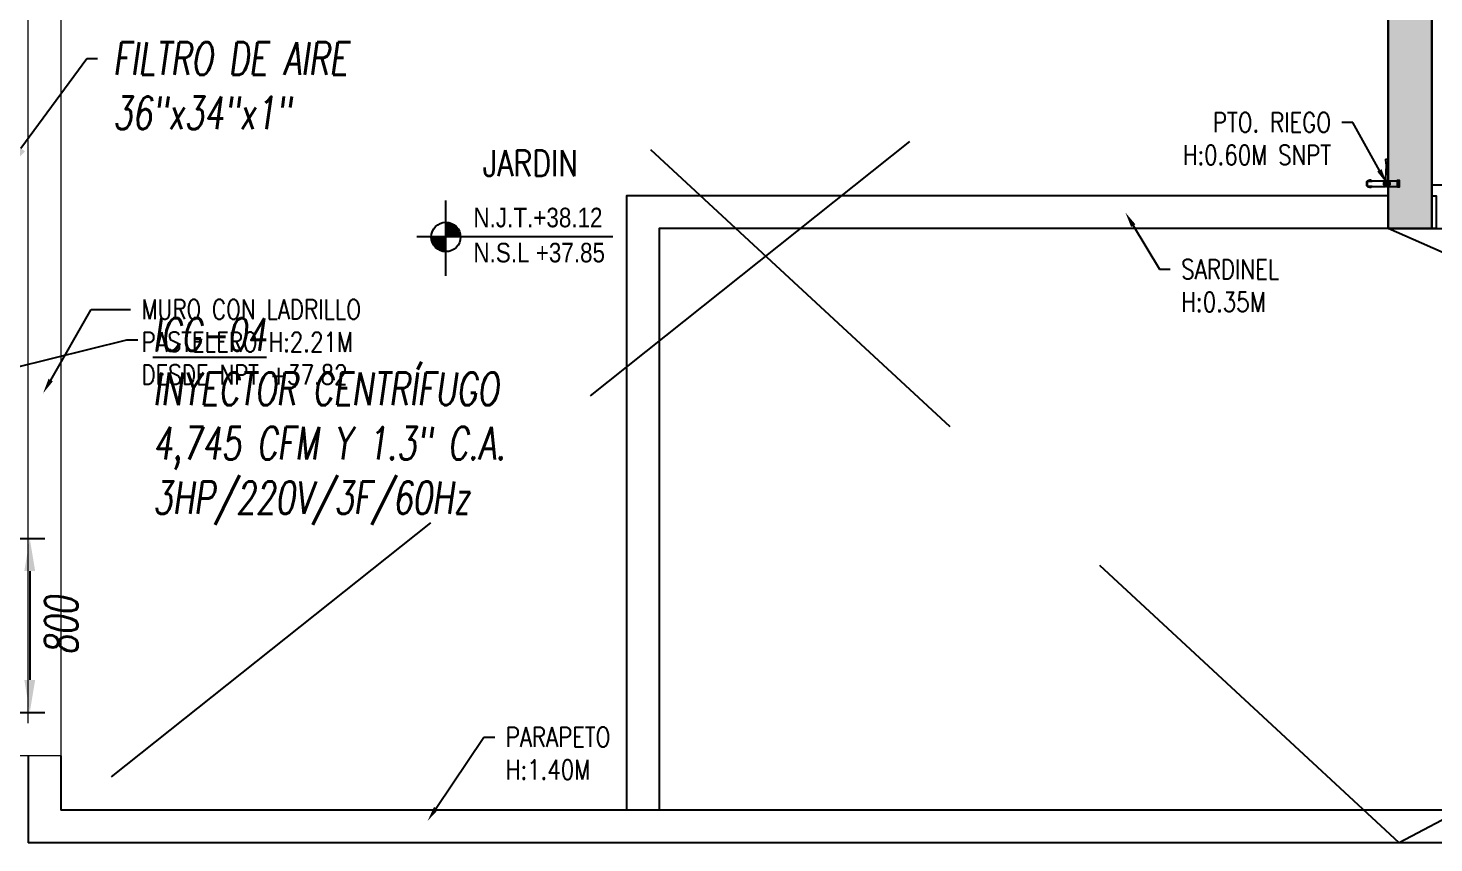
# Model space of a CAD drawing. Header units: millimetres. Extents: x -3 to 53, y -269 to 39.
# Drawn here: x 27 to 33.46, y -212.77 to -209.03 of the extents above; entities that cross this region are included whole.
import ezdxf
from ezdxf import colors
from ezdxf.entities.mleader import LeaderData, LeaderLine
from ezdxf.enums import TextEntityAlignment as Align
from ezdxf.math import Vec2, Vec3

# ---------------------------------------------------------------- set-up
doc = ezdxf.new("R2010")
doc.units = ezdxf.units.MM
doc.header["$LTSCALE"] = 15
doc.header["$PDMODE"] = 67
doc.header["$PDSIZE"] = 0.1
doc.linetypes.add('HIDDEN2', pattern=[0.1875, 0.125, -0.0625])
doc.layers.get('0').update_dxf_attribs({"color": 250})
doc.layers.get('DEFPOINTS').update_dxf_attribs({"color": 250})
for name, color, linetype in [('A-EST HATCH', 250, 'Continuous'), ('A-EST PLACAS', 250, 'Continuous'), ('A-EST VIGAS', 250, 'HIDDEN2'), ('A-MURO BAJO', 251, 'Continuous'), ('A-NIVELES-NPT', 252, 'Continuous'), ('A-PROYECCIONES', 250, 'HIDDEN2'), ('A-TEXTO-AMBIENTE', 252, 'Continuous'), ('A-TEXTO-INDICACIONES', 250, 'Continuous'), ('A_30_Sanitarios', 250, 'Continuous'), ('DLP_MOBILIARIO FIJO', 250, 'Continuous'), ('L6 Linea fina', 141, 'Continuous')]:
    doc.layers.add(name, color=color, linetype=linetype)
doc.layers.add('A-MUROS', color=252, linetype='Continuous', lineweight=30)
doc.layers.add('DLP_MURO ALTO', color=250, linetype='Continuous', lineweight=20)
doc.styles.add('JNV ING', font='romans.shx', dxfattribs={"width": 0.7, "oblique": 8, "height": 0.15})
doc.styles.add('R80', font='ARIALN.TTF', dxfattribs={"height": 2.03})
doc.styles.add('ROMANS', font='romans.shx', dxfattribs={"width": 0.8})
doc.styles.add('TXT_COTAS', font='romans.shx', dxfattribs={"width": 0.8})
doc.dimstyles.new('JNV ING.', dxfattribs={"dimtxt": 0.15, "dimasz": 0.15, "dimexe": 0.07, "dimexo": 0.07, "dimgap": 0.07, "dimtad": 2, "dimtoh": 1, "dimdec": 0, "dimlfac": 1000, "dimzin": 0, "dimdsep": 46, "dimtxsty": 'JNV ING', "dimcen": 3, "dimdle": 0.05, "dimclrd": 256, "dimclre": 256, "dimclrt": 12, "dimadec": 0, "dimazin": 0, "dimtfac": 1, "dimtdec": 0, "dimtix": 1, "dimtmove": 2, "dimatfit": 3, "dimfxl": 1, "dimtolj": 1, "dimtzin": 0, "dimarcsym": 0})

# ---------------------------------------------------------------- blocks, each defined once
blk = doc.blocks.new('*D16')
at = {"layer": 'DEFPOINTS', "color": 0, "transparency": 16777216}
for p in [(26.8481, -211.3724), (26.8481, -212.1724), (27.0075, -212.1724)]:
    blk.add_point(p, dxfattribs=at)
at = {"layer": 'L6 Linea fina', "lineweight": -2, "transparency": 16777216}
for p, q in [((26.9181, -211.3724), (27.0775, -211.3724)), ((27.0075, -211.5224), (27.0075, -212.0224)), ((26.9181, -212.1724), (27.0775, -212.1724))]:
    blk.add_line(p, q, dxfattribs=at)
at = {"layer": 'L6 Linea fina', "transparency": 16777216}
for points in [[(26.9825, -211.5224), (27.0325, -211.5224), (27.0075, -211.3724)], [(26.9825, -212.0224), (27.0325, -212.0224), (27.0075, -212.1724)]]:
    blk.add_solid(points, dxfattribs=at)
at = {"layer": 'L6 Linea fina', "color": 12, "transparency": 16777216, "insert": (27.1525, -211.7724), "char_height": 0.15, "attachment_point": 5, "rotation": 90, "style": 'JNV ING'}
blk.add_mtext('\\A1;800', dxfattribs=at)
blk = doc.blocks.new('Estruc_AZ')
at = {"layer": 'A-EST HATCH'}
h = blk.add_hatch(color=256, dxfattribs=at)
h.dxf.hatch_style = 1
h.paths.add_polyline_path([(-6.3, -7.6), (-4.7, -7.6), (-4.7, -7.8), (-6.3, -7.8)])
h.paths.add_polyline_path([(-6.3, -0.45), (-4.7, -0.45), (-4.7, -0.65), (-6.3, -0.65)])
h.paths.add_polyline_path([(-16.8, -3.3), (-16.8001, -2.8), (-19.2, -2.8), (-19.2, -4.05), (-10.55, -4.05), (-10.55, -4.2), (-19.2, -4.2), (-19.2001, -5.45), (-16.8, -5.4499), (-16.8001, -4.95), (-16.6, -4.95), (-16.6, -7.7501), (-16.8001, -7.75), (-16.8001, -5.6), (-19.3001, -5.6), (-19.3, -2.65), (-16.8, -2.65), (-16.8001, -0.5), (-16.6, -0.5), (-16.6, -3.3)])
h.paths.add_polyline_path([(-10.5001, -7.7501), (-10.5, -0.5), (-10.35, -0.5), (-10.35, -2.5), (-8.7, -2.5), (-8.7, -3.1491), (-8.8501, -3.1491), (-8.8501, -2.65), (-10.35, -2.65), (-10.3499, -7.7501)])
h.paths.add_polyline_path([(-2.95, -6.75), (-4.85, -6.75), (-4.85, -6.6), (-3.1, -6.6), (-3.1, -4.2), (-10.3, -4.2), (-10.3, -4.05), (-3.1, -4.05), (-3.1, -1.65), (-4.85, -1.65), (-4.85, -1.5), (-2.95, -1.5)])
at = {"layer": 'A-EST PLACAS'}
blk.add_lwpolyline([(-16.8, -3.3), (-16.8001, -2.8), (-19.2, -2.8), (-19.2, -4.05), (-10.55, -4.05), (-10.55, -4.2), (-19.2, -4.2), (-19.2001, -5.45), (-16.8, -5.4499), (-16.8001, -4.95), (-16.6, -4.95), (-16.6, -7.7501), (-16.8001, -7.75), (-16.8001, -5.6), (-19.3001, -5.6), (-19.3, -2.65), (-16.8, -2.65), (-16.8001, -0.5), (-16.6, -0.5), (-16.6, -3.3)], close=True, dxfattribs=at)
at = {"layer": 'A-EST VIGAS'}
for p, q in [((-16.6, -7.5501), (-10.5, -7.5501)), ((-16.6, -7.7501), (-10.5, -7.7501))]:
    blk.add_line(p, q, dxfattribs=at)
blk = doc.blocks.new('SIM NIVEL PLANTA')
at = {"linetype": 'Continuous'}
h = blk.add_hatch(dxfattribs=at)
h.set_pattern_fill('_USER', color=256, scale=0.089997, angle=45, style=0, pattern_type=0)
h.set_pattern_definition([(45, (31854.49523, 23864.84028), (-0.06363728001, 0.06363728001), [])])
h.paths.add_polyline_path([(-17.33, 0), (-15.98, 0, 0.409209), (-17.33, 1.33)])
h.paths.add_polyline_path([(-18.68, 0, 0.004279), (-18.68, -0.02, 0.414214), (-17.33, -1.37), (-17.33, 0)])
for p, q in [((-17.33, -3.58), (-17.33, 3.34)), ((-2, 0), (-20, 0))]:
    blk.add_line(p, q)
blk.add_circle((-17.33, -0.02), 1.35, dxfattribs=at)
at = {"style": 'R80'}
blk.add_attdef('N.P.T.+0.00', text='', height=1.8, dxfattribs=at).set_placement((-8.87, 1.77), align=Align.MIDDLE_CENTER)
blk = doc.blocks.new('Grifo_Jardin_Planta')
for points in [[(-0.016, 0.1319), (-0.016, 0.1386, -0.414214), (-0.006, 0.1486), (0.006, 0.1486, -0.414214), (0.016, 0.1386), (0.016, 0.1352)], [(-0.016, 0.1352), (-0.016, 0.1319, 0.221072), (-0.0125, 0.1242, 0.221072)], [(-0.0125, 0.1242), (-0.0125, 0.1386, -0.414214), (-0.006, 0.145), (0.006, 0.145, -0.414214), (0.0125, 0.1386), (0.0125, 0.1242)], [(0.0125, 0.1239, 0.197148), (0.016, 0.1319), (0.016, 0.1352)], [(0.013, 0.0504), (0.0144, 0.0504, -0.041781), (0.0146, 0.0504), (0.0237, 0.0504), (0.0837, 0.0528), (0.1102, 0.0504, 0.414214), (0.1121, 0.0524), (0.1121, 0.0602, 0.414214), (0.1102, 0.0621), (0.0837, 0.0598), (0.0237, 0.0621), (0.0146, 0.0621, -0.056016), (0.0143, 0.0622), (0.0129, 0.0622)]]:
    blk.add_lwpolyline(points, format="xyb")
for points in [[(-0.0125, 0.1242), (-0.0125, 0.063)], [(0.0125, 0.063), (0.0125, 0.1239)], [(-0.0125, 0.0493), (-0.0125, 0.0067)], [(0.0125, 0.0067), (0.0125, 0.0493)]]:
    blk.add_lwpolyline(points)
blk.add_lwpolyline([(-0.016, 0.0067), (0.016, 0.0067), (0.016, 0), (-0.016, 0)], close=True)
for radius in [0.0143, 0.00672, 0.00563]:
    blk.add_circle((0, 0.0562), radius)

msp = doc.modelspace()

# ---------------------------------------------------------------- linework, layer by layer
at = {"layer": 'A-MURO BAJO'}
for p, q in [((27, -212.3719), (27, -212.7719)), ((27.15, -212.3719), (27.15, -212.622)), ((39.55, -212.622), (27.15, -212.622)), ((39.7, -212.772), (27, -212.7719))]:
    msp.add_line(p, q, dxfattribs=at)
at = {"layer": 'A-MURO BAJO', "elevation": 0}
for points in [[(33.2498, -209.797), (29.7498, -209.797), (29.7498, -212.622)], [(33.2498, -209.947), (29.8998, -209.947), (29.8998, -212.622)]]:
    msp.add_lwpolyline(points, dxfattribs=at)
at = {"layer": 'A-MUROS'}
for p, q in [((33.45, -207.6469), (33.45, -209.947)), ((33.25, -209.947), (33.25, -207.7969)), ((33.45, -209.947), (33.25, -209.947))]:
    msp.add_line(p, q, dxfattribs=at)
at = {"layer": 'A-PROYECCIONES'}
for p, q in [((33.3, -212.7719), (27.15, -207.0719)), ((33.25, -207.7969), (27, -212.7719)), ((39.6248, -212.7719), (33.25, -209.947)), ((38.65, -209.947), (33.3, -212.7719))]:
    msp.add_line(p, q, dxfattribs=at)
at = {"layer": 'DLP_MOBILIARIO FIJO'}
msp.add_lwpolyline([(33.45, -209.797), (33.47, -209.797), (33.47, -209.947), (33.45, -209.947)], close=True, dxfattribs=at)
at = {"layer": 'DLP_MURO ALTO'}
for p, q in [((27, -212.2219), (27, -206.9219)), ((27.15, -207.0719), (27.15, -212.3719)), ((27.15, -212.3719), (23.2, -212.3719))]:
    msp.add_line(p, q, dxfattribs=at)

# ---------------------------------------------------------------- block references
at = {"layer": 'A-MURO BAJO'}
msp.add_blockref('Estruc_AZ', (50.05, -202.1969), dxfattribs=at)
at = {"layer": 'A-NIVELES-NPT', "xscale": 0.05, "yscale": 0.05, "zscale": 0.05}
msp.add_blockref('SIM NIVEL PLANTA', (29.7865, -209.9857), dxfattribs=at).add_auto_attribs({'N.P.T.+0.00': 'N.J.T.+38.12'})
at = {"layer": 'A_30_Sanitarios', "lineweight": 30, "rotation": 89.89106915813743}
msp.add_blockref('Grifo_Jardin_Planta', (33.3, -209.7422), dxfattribs=at)

# ---------------------------------------------------------------- texts
at = {"layer": 'A-NIVELES-NPT', "insert": (29.0463, -210.0135), "char_height": 0.09, "attachment_point": 1, "style": 'R80'}
msp.add_mtext_dynamic_manual_height_columns('N.S.L +37.85', width=0.609411, gutter_width=12.5, heights=[0], dxfattribs=at)
at = {"layer": 'A-TEXTO-AMBIENTE', "style": 'ROMANS', "width": 0.8}
msp.add_text('JARDIN', height=0.12, dxfattribs=at).set_placement((29.3079, -209.7076), align=Align.CENTER)

# ---------------------------------------------------------------- dimensions: what is measured, and where the dimension line sits
at = {"layer": 'L6 Linea fina'}
dim = msp.add_linear_dim(base=(27.0075, -212.1724), p1=(26.8481, -211.3724), p2=(26.8481, -212.1724), angle=90, dimstyle='JNV ING.', dxfattribs=at)
dim.commit()
dim.dimension.update_dxf_attribs({"geometry": '*D16', "text_midpoint": (27.1525, -211.7724)})

# ---------------------------------------------------------------- leaders
at = {"layer": 'A-TEXTO-INDICACIONES'}
ml = msp.add_multileader_mtext('Standard', dxfattribs=at)
ml.set_content('\\pxsm1,t16;PTO. RIEGO H:0.60M SNPT', color=256, style='TXT_COTAS')
ml.set_leader_properties(color=256)
ml.build(insert=Vec2(0, 0))
ml.multileader.update_dxf_attribs({"dogleg_length": 0.05, "arrow_head_size": 0.07})
ctx = ml.context
ctx.base_point, ctx.char_height, ctx.arrow_head_size, ctx.landing_gap_size, ctx.plane_origin = Vec3(32.1798, -209.46), 0.09, 0.07, 0.05, Vec3(32.0142, -209.4328)
ctx.text_align_type = 2
notes = []
notes.append((ctx, [(1, (1, 1, 0), (33.0875, -209.46), (-1, 0), 0.05, [(0, [(33.2438, -209.7418)], 0, [])])]))
ctx.mtext.insert, ctx.mtext.width, ctx.mtext.defined_height, ctx.mtext.alignment, ctx.mtext.flow_direction = Vec3(32.9875, -209.415), 0.885195, 0.5146, 3, 5
ml = msp.add_multileader_mtext('Standard', dxfattribs=at)
ml.set_content('\\pxsm1,t16;SARDINEL H:0.35M', color=256, style='TXT_COTAS')
ml.set_leader_properties(color=256)
ml.build(insert=Vec2(0, 0))
ml.multileader.update_dxf_attribs({"dogleg_length": 0.05, "arrow_head_size": 0.07})
ctx = ml.context
ctx.base_point, ctx.char_height, ctx.arrow_head_size, ctx.landing_gap_size, ctx.plane_origin = Vec3(32.2488, -210.135), 0.09, 0.07, 0.05, Vec3(33.2721, -210.1833)
notes.append((ctx, [(1, (1, 1, 0), (32.1988, -210.135), (1, 0), 0.05, [(0, [(32.0425, -209.8744)], 0, [])])]))
ctx.mtext.insert, ctx.mtext.width, ctx.mtext.defined_height, ctx.mtext.flow_direction = Vec3(32.2988, -210.09), 0.570987, 0.5146, 5
ml = msp.add_multileader_mtext('Standard', dxfattribs=at)
ml.set_content('\\pxsm1;MURO CON LADRILLO PASTELERO H:2.21M DESDE NPT +37.82', color=256, style='TXT_COTAS')
ml.set_leader_properties(color=256)
ml.build(insert=Vec2(0, 0))
ml.multileader.update_dxf_attribs({"dogleg_length": 0.05, "arrow_head_size": 0.07})
ctx = ml.context
ctx.base_point, ctx.char_height, ctx.arrow_head_size, ctx.landing_gap_size, ctx.plane_origin = Vec3(27.4708, -210.3196), 0.09, 0.07, 0.05, Vec3(27.2657, -210.5256)
notes.append((ctx, [(0, (1, 1, 0), (27.2895, -210.3196), (1, 0), 0.1814, [(0, [(27.0689, -210.7052)], 0, [])])]))
ctx.mtext.insert, ctx.mtext.width, ctx.mtext.defined_height, ctx.mtext.flow_direction = Vec3(27.5208, -210.2746), 1.401215, 0.8046, 5
ml = msp.add_multileader_mtext('Standard', dxfattribs=at)
ml.set_content('\\pxsm1;PARAPETO\\P\\pt16;H:1.40M', color=256, style='TXT_COTAS')
ml.set_leader_properties(color=256)
ml.build(insert=Vec2(0, 0))
ml.multileader.update_dxf_attribs({"dogleg_length": 0.05, "arrow_head_size": 0.07})
ctx = ml.context
ctx.base_point, ctx.char_height, ctx.arrow_head_size, ctx.landing_gap_size, ctx.plane_origin = Vec3(29.1444, -212.2852), 0.09, 0.07, 0.05, Vec3(28.7007, -212.3621)
notes.append((ctx, [(0, (1, 1, 0), (29.0944, -212.2852), (1, 0), 0.05, [(0, [(28.8358, -212.671)], 0, [])])]))
ctx.mtext.insert, ctx.mtext.width, ctx.mtext.defined_height, ctx.mtext.flow_direction = Vec3(29.1944, -212.2402), 1.024058, 0.5146, 5
at = {"layer": 'L6 Linea fina'}
ml = msp.add_multileader_mtext('Standard', dxfattribs=at)
ml.set_content('FILTRO DE AIRE\\P36"x34"x1"', color=12, style='JNV ING')
ml.set_leader_properties(color=256, linetype='ByLayer', lineweight=-1)
ml.build(insert=Vec2(0, 0))
ml.multileader.update_dxf_attribs({"dogleg_length": 0.05, "arrow_head_size": 0.15})
ctx = ml.context
ctx.base_point, ctx.char_height, ctx.arrow_head_size, ctx.landing_gap_size, ctx.plane_origin = Vec3(27.3196, -209.1666), 0.15, 0.15, 0.07, Vec3(29.1825, -209.5557)
notes.append((ctx, [(1, (1, 1, 0), (27.2696, -209.1666), (1, 0), 0.05, [(0, [(26.8779, -209.6998)], 0, [])])]))
ctx.mtext.insert, ctx.mtext.flow_direction = Vec3(27.3896, -209.0916), 5
ml = msp.add_multileader_mtext('Standard', dxfattribs=at)
ml.set_content('{\\LICG-04\\P}INYECTOR CENTRÍFUGO\\P4,745 CFM Y 1.3" C.A.\\P3HP/220V/3F/60Hz', color=12, style='JNV ING')
ml.set_leader_properties(color=256, linetype='ByLayer', lineweight=-1)
ml.build(insert=Vec2(0, 0))
ml.multileader.update_dxf_attribs({"dogleg_length": 0.05, "arrow_head_size": 0.15})
ctx = ml.context
ctx.base_point, ctx.char_height, ctx.arrow_head_size, ctx.landing_gap_size, ctx.plane_origin = Vec3(27.5035, -210.4598), 0.15, 0.15, 0.07, Vec3(26.7881, -210.6243)
notes.append((ctx, [(0, (1, 1, 0), (27.4535, -210.4598), (1, 0), 0.05, [(0, [(26.7881, -210.6243)], 0, [])])]))
ctx.mtext.insert, ctx.mtext.flow_direction = Vec3(27.5735, -210.3598), 5
for ctx, leaders in notes:
    for number, flags, end, landing, length, lines in leaders:
        leader = LeaderData()
        leader.index, (leader.has_last_leader_line, leader.has_dogleg_vector, leader.attachment_direction) = number, flags
        leader.last_leader_point, leader.dogleg_vector, leader.dogleg_length = Vec3(end), Vec3(landing), length
        for number, points, colour, breaks in lines:
            line = LeaderLine()
            line.index, line.vertices, line.color, line.breaks = number, Vec3.list(points), colors.encode_raw_color(colour), breaks
            leader.lines.append(line)
        ctx.leaders.append(leader)

doc.saveas('drawing.dxf')
